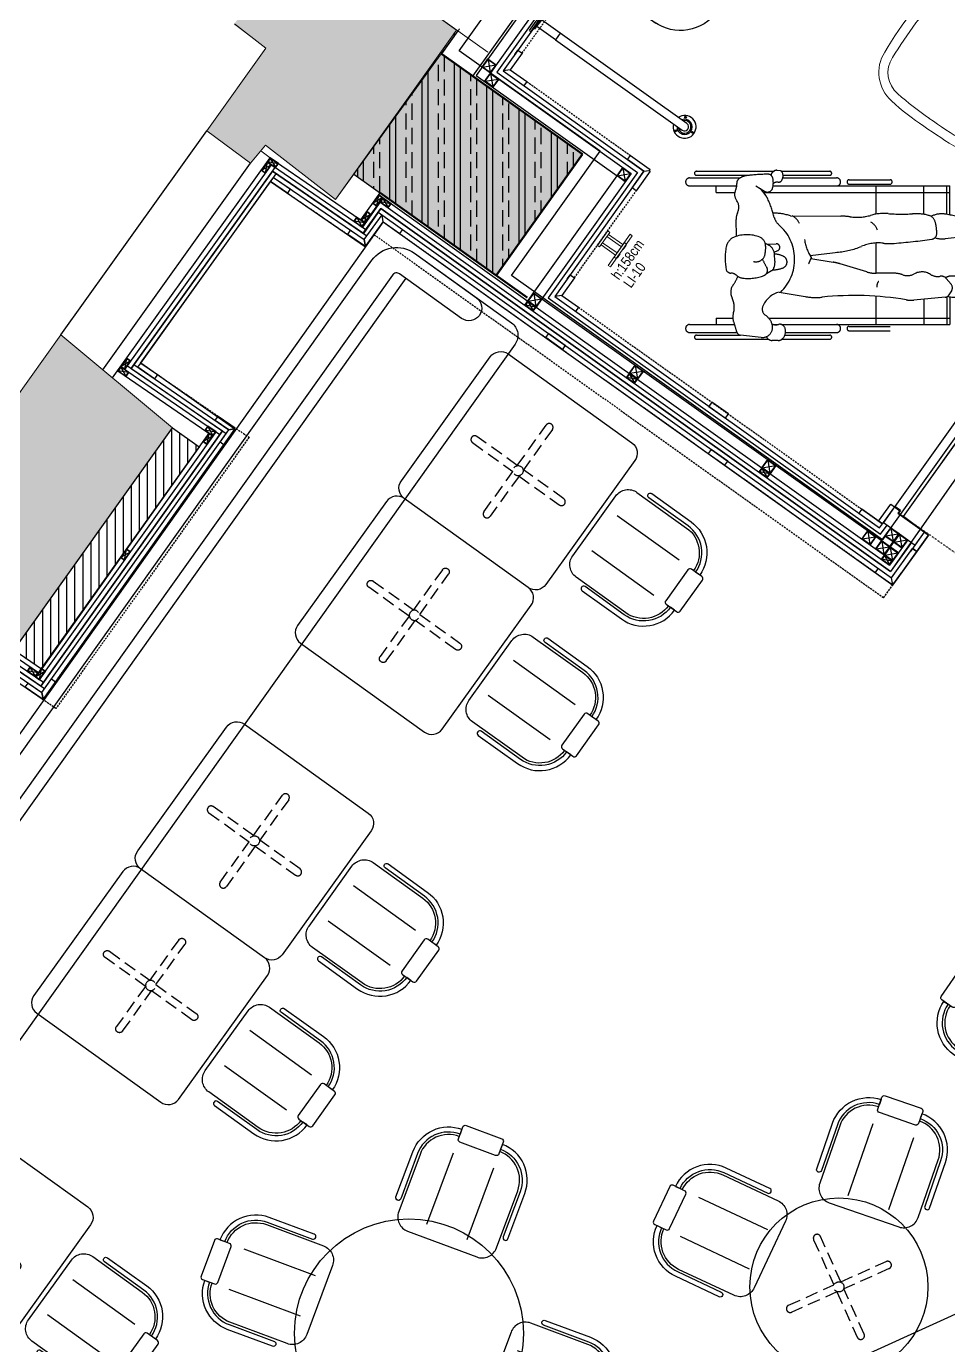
# Model space of a CAD drawing. Header units: millimetres. Extents: x 2562 to 7288, y 778 to 5635.
# Drawn here: x 4312 to 4675, y 2503 to 3021 of the extents above; entities that cross this region are included whole.
import ezdxf

# ---------------------------------------------------------------- set-up
doc = ezdxf.new("R2010")
doc.units = ezdxf.units.MM
for name, pattern in [('DASHDOT', [25.4, 12.7, -6.35, 0, -6.35]), ('HIDDEN', [0.375, 0.25, -0.125]), ('Hidden Line', [391.222223, 282.222223, -109]), ('x-ref_base plan 1$0$C2-A104-16$0$HIDDEN', [0.375, 0.25, -0.125])]:
    doc.linetypes.add(name, pattern=pattern)
for name, color, linetype in [('0-gnl-gor3', 252, 'Continuous'), ('0-gnl-kapi-ahşap', 160, 'Continuous'), ('0-gnl-knst-metal', 3, 'Continuous'), ('0-gnl-mevcut', 253, 'Continuous'), ('0-gnl-ust', 191, 'HIDDEN'), ('1-gnl-ahsap', 33, 'Continuous'), ('2-tef-aksesuar', 30, 'Continuous'), ('2-tef-armatur', 30, 'Continuous'), ('2-tef-hrkt-mobilya', 251, 'Continuous'), ('2-tef-sbt-mobilya', 251, 'Continuous'), ('2-tef-vitrifiye', 140, 'Continuous'), ('4-dsm-gorunus', 241, 'Continuous'), ('a-wall', 4, 'Continuous'), ('BH-DO-NOTLAR', 12, 'Continuous'), ('DUV-SOLİD', 251, 'Continuous')]:
    doc.layers.add(name, color=color, linetype=linetype)
for name, color, linetype, lineweight in [('DUVAR', 4, 'Continuous', 50), ('x-ref_base plan 1$0$SHG-DETAIL LINE 0', 7, 'Continuous', 0), ('x-ref_base plan 1$0$SHG-LANDSCAPING', 252, 'Continuous', 18), ('x-ref_base plan 1$0$SHG-WALL-HATCH', 252, 'Continuous', 5), ('x-ref_base plan 1$0$SHG-WALLS LOW LEVEL', 40, 'Continuous', 25), ('x-ref_base plan 1$0$SHG-WALLS-EXISTING', 214, 'Continuous', 18)]:
    doc.layers.add(name, color=color, linetype=linetype, lineweight=lineweight)
doc.layers.add('ONOFF_LI-10', color=7, linetype='Continuous', lineweight=0, true_color=0xd6292c)
doc.styles.add('geomim', font='ARIALN.TTF')
pattern_1 = [(90, (2361.929, -593.547), (-12.7, -2e-12), []), (90, (2368.279, -587.197), (-12.7, -2e-12), [6.35, -3.175])]

# ---------------------------------------------------------------- blocks, each defined once
blk = doc.blocks.new('REINFORCEMENT')
at = {"ltscale": 3}
h = blk.add_hatch(dxfattribs=at)
h.set_pattern_fill('ANSI31', color=256, angle=45)
h.set_pattern_definition([(90, (22752.5416, 13680.5213), (-3.175, 7e-16), [])])
h.paths.add_polyline_path([(-29553.51, -5666.86), (-29490.98, -5579.42), (-29480.49, -5586.89), (-29542.72, -5674.25)])
at = {"layer": 'DUV-SOLİD'}
h = blk.add_hatch(dxfattribs=at)
h.set_pattern_fill('ANSI33', color=256, scale=2, angle=45, style=0)
h.set_pattern_definition([(90, (-31498.619, -9036.518), (-12.7, -1e-15), []), (90, (-31492.269, -9030.168), (-12.7, -1e-15), [6.35, -3.175])])
h.paths.add_polyline_path([(-29363.72, -5519.5), (-29329.78, -5471.85), (-29385.16, -5432.4), (-29378.72, -5423.35), (-29379.24, -5422.97), (-29419.7, -5479.62)])
at = {"layer": '0-gnl-mevcut', "ltscale": 3}
blk.add_lwpolyline([(-29553.45, -5666.9), (-29490.98, -5579.42), (-29480.49, -5586.89), (-29542.56, -5674.36), (-29553.45, -5666.9)], dxfattribs=at)
at = {"layer": 'a-wall'}
for p, q in [((-29378.72, -5423.35), (-29385.16, -5432.4)), ((-29490.98, -5579.42), (-29490.97, -5579.42)), ((-29480.35, -5586.7), (-29542.72, -5674.25))]:
    blk.add_line(p, q, dxfattribs=at)
at = {"layer": 'DUVAR', "linetype": 'Continuous'}
for p, q in [((-29385.16, -5432.4), (-29329.78, -5471.85)), ((-29329.78, -5471.85), (-29363.72, -5519.5)), ((-29409.33, -5487), (-29363.72, -5519.5))]:
    blk.add_line(p, q, dxfattribs=at)
blk = doc.blocks.new('20x40 kutu profil')
for points in [[(1, -2), (-1, -2), (-1, 2), (1, 2)], [(0.85, -1.85), (-0.85, -1.85), (-0.85, 1.85), (0.85, 1.85)]]:
    blk.add_lwpolyline(points, close=True)
at = {"color": 251}
for points in [[(-0.85, 1.85), (0.85, -1.85)], [(-0.85, -1.85), (0.85, 1.85)]]:
    blk.add_lwpolyline(points, dxfattribs=at)
blk = doc.blocks.new('x-ref_base plan 1$0$masa 70 yuvarlak')
at = {"linetype": 'x-ref_base plan 1$0$C2-A104-16$0$HIDDEN', "ltscale": 20}
for points in [[(4585.62, 996.48), (4585.62, 1015.98, 0.414214), (4584.12, 1017.48), (4584.12, 1017.48, 0.414214), (4582.62, 1015.98), (4582.62, 996.48)], [(4582.62, 993.48), (4563.12, 993.48, -0.414214), (4561.62, 994.98), (4561.62, 994.98, -0.414214), (4563.12, 996.48), (4582.62, 996.48)], [(4585.62, 996.48), (4605.12, 996.48, -0.414214), (4606.62, 994.98), (4606.62, 994.98, -0.414214), (4605.12, 993.48), (4585.62, 993.48)], [(4582.62, 993.48), (4582.62, 973.98, 0.414214), (4584.12, 972.48), (4584.12, 972.48, 0.414214), (4585.62, 973.98), (4585.62, 993.48)]]:
    blk.add_lwpolyline(points, format="xyb", dxfattribs=at)
blk.add_circle((4584.12, 994.98), 35)
blk.add_circle((4584.12, 994.98), 2, dxfattribs=at)
blk = doc.blocks.new('x-ref_base plan 1$0$sandalye')
for points in [[(4690.04, 1399.53), (4690.04, 1418.53, -0.414214), (4705.04, 1433.53), (4705.04, 1431.53, 0.414214), (4692.04, 1418.53), (4692.04, 1399.53, -1)], [(4722.04, 1434.53, 0.414214), (4721.04, 1435.53), (4706.04, 1435.53, 0.414214), (4705.04, 1434.53), (4705.04, 1429.53, 0.414214), (4706.04, 1428.53), (4721.04, 1428.53, 0.414214), (4722.04, 1429.53)], [(4737.04, 1399.53), (4737.04, 1418.53, 0.414214), (4722.04, 1433.53), (4722.04, 1431.53, -0.414214), (4735.04, 1418.53), (4735.04, 1399.53, 1)]]:
    blk.add_lwpolyline(points, format="xyb", close=True)
blk.add_lwpolyline([(4722.04, 1430.53, -0.414214), (4734.04, 1418.53), (4734.04, 1394.53, -0.414214), (4728.04, 1388.53), (4699.04, 1388.53, -0.414214), (4693.04, 1394.53), (4693.04, 1418.53, -0.414214), (4705.04, 1430.53)], format="xyb")
for points in [[(4705.04, 1423.53), (4705.04, 1393.53)], [(4722.04, 1423.53), (4722.04, 1393.53)]]:
    blk.add_lwpolyline(points)
blk.add_arc((4736.04, 1399.53), 1, 180, 0)
blk = doc.blocks.new('40x40 kutu profil')
for points in [[(2, -2), (-2, -2), (-2, 2), (2, 2)], [(1.85, -1.85), (-1.85, -1.85), (-1.85, 1.85), (1.85, 1.85)]]:
    blk.add_lwpolyline(points, close=True)
at = {"color": 251}
for points in [[(-1.85, 1.85), (1.85, -1.85)], [(-1.85, -1.85), (1.85, 1.85)]]:
    blk.add_lwpolyline(points, dxfattribs=at)
blk = doc.blocks.new('ENGELLİ')
at = {"layer": '2-tef-vitrifiye', "color": 252, "linetype": 'Hidden Line'}
for p, q in [((20, 5.34), (20.78, -1.82)), ((0, -69.51), (0, 0)), ((11.39, 0), (0, 0)), ((2.54, -73.42), (2.54, 0)), ((38.64, 0.49), (36.38, -1.4)), ((41.27, 0.67), (42.88, -0.34)), ((43.61, 0), (54.48, 0)), ((51.94, -71.28), (51.94, 0)), ((54.48, -66.26), (54.48, 0)), ((11.17, -1.2), (0, -1.2)), ((43.63, -1.2), (54.48, -1.2)), ((43.79, -1.82), (44.9, -14.2)), ((11.18, -10.16), (0, -10.16)), ((44.53, -10.16), (54.48, -10.16)), ((-2.45, -39.57), (-2.45, -23.5)), ((-0.72, -39.57), (-0.72, -23.5)), ((34.31, -22.11), (34.34, -28.96)), ((55.21, -39.57), (55.21, -23.5)), ((56.93, -39.57), (56.93, -23.5)), ((11.08, -28.98), (0, -28.98)), ((2.54, -61.52), (2.54, -28.98)), ((34.34, -28.98), (22.44, -28.98)), ((54.48, -28.98), (43.38, -28.98)), ((33.8, -32.69), (30.63, -43.08)), ((-3.18, -65.68), (-3.18, -44.54)), ((11.79, -62.61), (11.9, -42.8)), ((27.41, -54.96), (25.91, -42.89)), ((28.5, -54.64), (29.98, -45.85)), ((57.66, -64.63), (57.66, -44.54)), ((-5.78, -66.3), (-5.78, -47.24)), ((-4.19, -65.59), (-4.19, -47.24)), ((58.67, -64.89), (58.67, -47.24)), ((60.26, -66.06), (60.26, -47.24)), ((41.76, -67.08), (43.51, -56.85)), ((-5.88, -66.58), (-6.14, -67.96)), ((54.48, -69.37), (54.48, -67.43)), ((-5.91, -68.96), (-5.3, -69.8)), ((-5.78, -99.63), (-5.78, -69.14)), ((1.05, -74.62), (3.86, -72.35)), ((22.47, -72.62), (23.29, -71.2)), ((22.88, -71.91), (22.74, -68.3)), ((23.72, -72.47), (26.2, -72.6)), ((26.08, -69.06), (25.4, -67.64)), ((29.38, -68.8), (26.99, -68.92)), ((29.55, -68.81), (31.9, -69.12)), ((34.38, -72.05), (33.31, -70.09)), ((60.26, -99.63), (60.26, -71.37)), ((60.78, -67.54), (60.76, -69.86)), ((0.01, -76.35), (2.1, -72.88)), ((1.54, -74.22), (1.29, -74.22)), ((59.58, -74.14), (58.69, -82.29)), ((-4.19, -99.63), (-4.19, -78.81)), ((-3.18, -102.33), (-3.18, -82.45)), ((58.67, -99.63), (58.67, -82.43)), ((0, -102.33), (0, -83.8)), ((2.54, -91.89), (2.54, -84.57)), ((19.79, -83.89), (13.14, -84.04)), ((51.94, -91.89), (51.94, -85.34)), ((54.48, -102.33), (54.48, -84.65)), ((57.66, -102.33), (57.66, -83.72)), ((2.54, -91.89), (0, -91.89)), ((51.94, -91.89), (54.48, -91.89))]:
    blk.add_line(p, q, dxfattribs=at)
for centre, radius, start, end in [((46.2, -7.02), 35.51, 158.0308, 171.739), ((16.52, 4.96), 3.5, 6.2373, 158.0308), ((47.34, 1.23), 11.89, 150.8269, 185.1066), ((39.43, 5.64), 2.83, 42.8341, 150.8269), ((35.23, 1.75), 8.56, 342.5966, 42.8341), ((39.58, 0.53), 4.11, 185.1066, 212.2781), ((40.08, -1.23), 2.25, 57.9039, 129.9308), ((20.02, -3.22), 9.06, 171.739, 207.3471), ((18.44, -20.55), 15.41, 88.7119, 106.5177), ((18.73, -7.37), 2.23, 8.161, 88.7119), ((11.85, -2.8), 8.99, 340.4507, 6.2373), ((30.15, -4.7), 5.46, 327.9153, 10.1224), ((37.97, -3.3), 2.48, 129.9308, 190.1224), ((41.84, -2), 1.96, 5.1071, 57.9039), ((30.7, -13.41), 19.8, 165.1645, 183.6976), ((15.09, -9.27), 3.65, 106.5177, 165.1645), ((-205.56, -39.54), 228.82, 4.417, 8.161), ((40.16, -10.98), 6.35, 147.9153, 208.8893), ((-56.2, -19.02), 67.29, 355.5025, 3.6976), ((29.87, -16.66), 5.4, 339.8728, 28.8893), ((33.28, -15.23), 11.66, 350.5105, 5.1071), ((44.61, -22.06), 10.3, 159.8728, 180.2539), ((167.09, -37.6), 124.01, 170.5105, 185.8381), ((-1.59, -23.5), 0.864, 0, 180), ((30.29, -25.83), 19.47, 175.5025, 195.8301), ((-1.02, -23.74), 23.67, 353.944, 4.417), ((18.82, -33.49), 5.18, 105.6642, 151.307), ((39.76, -28.06), 17.35, 173.944, 202.6121), ((21.72, -29.01), 12.63, 343.0555, 0.2539), ((39.34, -26.13), 2.56, 224.6866, 280.6229), ((-7.56, -36.56), 19.87, 352.5507, 15.8301), ((-5.09, -46.75), 31.24, 4.332, 22.6121), ((-1.59, -39.57), 0.864, 180, 0), ((41.41, -42.96), 29.52, 172.5507, 179.688), ((56.07, -39.57), 0.864, 180, 0), ((-4.98, -47.24), 0.794, 0, 180), ((-1.59, -44.54), 1.59, 0, 180), ((51.83, -49.54), 22.16, 163.0555, 170.4244), ((56.07, -44.54), 1.59, 0, 180), ((59.47, -47.24), 0.794, 0, 180), ((19.27, -52.72), 24.59, 350.3151, 5.8381), ((18.33, -39.12), 18.26, 278.7805, 302.726), ((36.53, -38.68), 17.86, 242.1837, 250.6297), ((16.81, -64.34), 5.54, 111.1725, 154.8951), ((28.82, -78.91), 17.89, 43.3142, 139.3388), ((-4.94, -66.75), 0.949, 115.5936, 169.301), ((-3.97, -68.79), 3.2, 52.22, 115.5936), ((-2.83, -67.31), 1.34, 352.1735, 52.22), ((33.65, -69.75), 23, 161.9256, 179.4302), ((10.95, -63.56), 5.67, 284.356, 319.3388), ((24.14, -68.25), 1.4, 25.769, 182.1728), ((35.85, -69.53), 9.12, 152.705, 176.2924), ((29.93, -66.48), 2.46, 21.532, 152.705), ((22.01, -69.6), 10.97, 359.7619, 21.532), ((50.69, -65.01), 9.16, 193.0548, 250.0556), ((50.92, -68.4), 3.69, 336.3171, 15.591), ((56.49, -66.85), 2.09, 113.2929, 195.591), ((57.21, -68.52), 3.92, 39.0018, 113.2929), ((58.45, -67.52), 2.33, 359.6266, 39.0018), ((-4.86, -68.2), 1.3, 169.301, 216.195), ((-4.39, -69.14), 1.12, 216.195, 283.5815), ((-2.73, -71.47), 1.87, 103.7109, 180.7047), ((77.34, -70.49), 81.96, 180.7047, 186.4543), ((-1.24, -77.58), 8.17, 75.6472, 103.7109), ((0.93, -67.83), 2.45, 172.1735, 220.5106), ((0.25, -71.77), 2.16, 328.9709, 75.6472), ((7.49, -76.85), 5.78, 114.1828, 128.8993), ((23.44, -112.37), 44.72, 104.356, 114.1828), ((23.53, -76.1), 3.64, 86.9655, 157.6261), ((27.21, -73.44), 4.52, 92.8942, 150.2749), ((26.2, -76.24), 3.64, 344.5623, 90), ((13.28, -40.56), 36.61, 295.1152, 300.8299), ((29.42, -69.74), 0.943, 82.4769, 92.8942), ((31.66, -70.99), 1.89, 28.6288, 82.4769), ((33.17, -73.89), 2.2, 20.4136, 120.8299), ((48.5, -71.03), 2.76, 250.0556, 325.4515), ((56.78, -76.73), 7.29, 111.8566, 145.4515), ((55.57, -73.71), 4.03, 353.8262, 111.8566), ((58.16, -69.84), 2.6, 295.9037, 359.6266), ((32.58, -79.83), 13.42, 157.6261, 201.8665), ((18.37, -79.4), 18, 353.5901, 20.4136), ((2.8, -78.92), 6.93, 186.4543, 214.5877), ((-1.16, -81.65), 2.13, 214.5877, 273.7732), ((8.42, -87.6), 4.63, 63.537, 126.8685), ((31.7, -80.89), 4.58, 318.6711, 353.5901), ((56.93, -82.1), 1.78, 281.447, 353.8262), ((-0.65, -89.31), 5.55, 64.7851, 93.7732), ((3.34, -80.83), 3.82, 244.7851, 306.8685), ((13.01, -78.37), 5.67, 243.537, 271.2809), ((24.89, -82.91), 5.13, 201.8665, 259.9557), ((28.41, -63.01), 25.34, 259.9557, 279.7833), ((32.4, -86.15), 1.87, 279.7833, 359.0465), ((37.77, -86.24), 3.51, 138.6711, 179.0465), ((31.55, -94.53), 11.85, 52.4778, 70.2743), ((41.83, -81.14), 5.03, 232.4778, 296.4834), ((47.76, -93.05), 8.27, 73.4306, 116.4834), ((51.68, -79.9), 5.45, 253.4306, 292.8515), ((60.93, -101.86), 18.38, 101.447, 112.8515), ((-4.98, -99.63), 0.794, 180, 0), ((-1.59, -102.33), 1.59, 180, 0), ((56.07, -102.33), 1.59, 180, 0), ((59.47, -99.63), 0.794, 180, 0)]:
    blk.add_arc(centre, radius, start, end, dxfattribs=at)
blk = doc.blocks.new('vitraengelliplan5336')
for p, q in [((18101.06, 13276.21), (18136.56, 13276.21)), ((18101.06, 13223.21), (18101.06, 13276.21)), ((18136.56, 13276.21), (18136.56, 13223.21)), ((18101.06, 13261.21), (18136.56, 13261.21)), ((18101.06, 13259.21), (18136.56, 13259.21)), ((18109.81, 13251.21), (18113.81, 13251.21)), ((18111.81, 13253.21), (18111.81, 13249.21)), ((18123.81, 13251.21), (18127.81, 13251.21)), ((18125.81, 13253.21), (18125.81, 13249.21)), ((18109.06, 13246.21), (18128.56, 13246.21)), ((18106.06, 13223.96), (18106.06, 13243.21)), ((18107.06, 13223.96), (18107.06, 13242.21)), ((18110.06, 13245.21), (18127.56, 13245.21)), ((18116.85, 13240.21), (18120.77, 13240.21)), ((18130.56, 13223.96), (18130.56, 13242.21)), ((18131.56, 13223.96), (18131.56, 13243.21)), ((18113.85, 13237.21), (18113.85, 13235.15)), ((18123.77, 13237.21), (18123.77, 13235.15))]:
    blk.add_line(p, q)
for centre in [(18111.81, 13251.21), (18125.81, 13251.21)]:
    blk.add_circle(centre, 1)
for centre, radius, start, end in [((18109.06, 13243.21), 3, 90, 180), ((18128.56, 13243.21), 3, 0, 90), ((18110.06, 13242.21), 3, 90, 180), ((18116.85, 13237.21), 3, 90, 180), ((18120.77, 13237.21), 3, 0, 90), ((18127.56, 13242.21), 3, 0, 90), ((18118.81, 13234.67), 4.98, 174.5056, 5.4944), ((18118.81, 13223.96), 17.75, 180, 0), ((18118.81, 13223.96), 12.75, 180, 0), ((18118.81, 13223.96), 11.75, 180, 0)]:
    blk.add_arc(centre, radius, start, end)
blk = doc.blocks.new('barvitra02')
for p, q in [((0.55, 4.5), (0, 4.5)), ((0, 4.5), (0, 0)), ((0, -4.5), (0, 0)), ((0.8, 4.25), (0.8, 3.1)), ((0.8, -3.1), (0.8, 3.1)), ((0.88, 2.94), (1.42, 2.56)), ((1.5, 2.4), (1.5, 0)), ((1.5, -2.4), (1.5, 2.4)), ((10.5, 1.6), (1.5, 1.6)), ((0, -4.5), (0.55, -4.5)), ((0.8, -4.25), (0.8, -3.1)), ((0.88, -2.94), (1.42, -2.56)), ((10.5, -1.6), (1.5, -1.6))]:
    blk.add_line(p, q)
blk.add_lwpolyline([(71.75, 1.6), (10.5, 1.6), (10.5, -1.6), (71.75, -1.6)])
for centre in [(69.83, 3.3), (75.49, 0.03), (69.83, -3.24)]:
    blk.add_circle(centre, 0.325)
for centre, radius, start, end in [((0.55, 4.25), 0.25, 0, 90), ((1, 3.1), 0.2, 180, 234.4623), ((1.3, 2.4), 0.2, 0, 54.4623), ((71.75, 0), 4.5, 200.8275, 159.1726), ((71.75, 0), 3, 212.231, 147.7691), ((71.75, 0), 2.5, 219.7919, 140.2083), ((71.75, 0), 1.6, 270, 90), ((0.55, -4.25), 0.25, 270, 0), ((1, -3.1), 0.2, 125.5377, 180), ((1.3, -2.4), 0.2, 305.5377, 0)]:
    blk.add_arc(centre, radius, start, end)
blk = doc.blocks.new('gghn fgfg')
at = {"layer": '2-tef-vitrifiye', "lineweight": 0}
for p, q in [((8963.39, -6606.66), (9021.09, -6606.66)), ((8989.99, -6612.53), (8994.49, -6612.53)), ((8992.24, -6614.78), (8992.24, -6610.28)), ((8992.21, -6618.71), (8992.27, -6618.71)), ((8992.24, -6622.78), (8992.24, -6631.28)), ((8987.99, -6627.03), (8996.49, -6627.03))]:
    blk.add_line(p, q, dxfattribs=at)
blk.add_lwpolyline([(9021.09, -6606.66, 0.385003), (9020.4, -6606.03), (8964.08, -6606.03, 0.385003), (8963.39, -6606.66, 0.043622), (8962.84, -6646.67, 0.367507), (8976.19, -6660.79, 0.019908), (8992.24, -6661.53, 0.038846), (9008.29, -6660.79, 0.367507), (9021.64, -6646.67, 0.043622)], format="xyb", close=True, dxfattribs=at)
for centre, radius in [((8992.24, -6612.53), 1.75), ((8992.24, -6627.03), 3.75), ((8992.24, -6627.03), 2.6)]:
    blk.add_circle(centre, radius, dxfattribs=at)
for centre, radius, start, end in [((8977.16, -6630.32), 11, 94.9621, 179.6803), ((8991.17, -6791.74), 173.03, 89.6572, 94.9621), ((8993.31, -6791.74), 173.03, 85.0379, 90.3428), ((9007.32, -6630.32), 11, 0.3197, 85.0379), ((9242.14, -6632.31), 275.99, 179.5737, 182.9934), ((8742.37, -6632.31), 275.96, 357.0064, 0.4265), ((8977.51, -6646.14), 11, 183.0099, 264.8428), ((9006.97, -6646.14), 11, 275.1572, 356.9901), ((8990.98, -6496.97), 160.78, 264.8428, 270.4501), ((8993.5, -6496.97), 160.78, 269.5499, 275.1572)]:
    blk.add_arc(centre, radius, start, end, dxfattribs=at)
at = {"layer": '2-tef-vitrifiye', "lineweight": 0, "extrusion": (0, 0, -1)}
blk.add_ellipse((8992.24, -6619.3), major_axis=(1, 0), ratio=0.132548, dxfattribs=at)
blk = doc.blocks.new('110')
at = {"layer": '0-gnl-gor3', "linetype": 'DASHDOT', "ltscale": 0.05}
blk.add_lwpolyline([(9106.49, 8875.66), (9107.48, 8978.14)], dxfattribs=at)
blk.add_arc((9089.29, 8875.55), 104.19, 0.067, 79.9438, dxfattribs=at)
at = {"layer": '0-gnl-kapi-ahşap'}
for points in [[(9107.49, 8870.66), (9100.01, 8870.66), (9100.01, 8886.01), (9106.29, 8886.01)], [(9107.49, 8873.2), (9106.29, 8873.2), (9106.29, 8886.01)], [(9192.48, 8873.22), (9193.68, 8873.22), (9193.69, 8885.86)], [(9192.48, 8870.67), (9200.01, 8870.67), (9200.01, 8885.86), (9193.69, 8885.86)], [(9107.49, 8870.66), (9107.49, 8873.2)], [(9192.48, 8873.22), (9192.48, 8870.67)]]:
    blk.add_lwpolyline(points, dxfattribs=at)
at = {"layer": '1-gnl-ahsap'}
for points in [[(9106.49, 8875.66), (9193.48, 8875.67)], [(9107.69, 8873.4), (9106.49, 8873.4), (9106.49, 8875.66)], [(9107.69, 8873.4), (9107.69, 8870.66)], [(9193.48, 8875.67), (9193.48, 8873.42), (9192.28, 8873.42)], [(9192.28, 8873.42), (9192.28, 8870.67)], [(9185.48, 8870.67), (9107.69, 8870.66)], [(9192.28, 8870.67), (9185.48, 8870.67)]]:
    blk.add_lwpolyline(points, dxfattribs=at)
at = {"layer": '2-tef-aksesuar'}
for points in [[(9184.5, 8879.18), (9184.5, 8875.67), (9188.26, 8875.67), (9188.26, 8879.18)], [(9184.5, 8870.67), (9184.5, 8866.91), (9188.26, 8866.91), (9188.26, 8870.67)]]:
    blk.add_lwpolyline(points, close=True, dxfattribs=at)
blk = doc.blocks.new('boh')
at = {"layer": '0-gnl-mevcut'}
blk.add_blockref('REINFORCEMENT', (-22625.96, -13503.28), dxfattribs=at)
blk.add_blockref('REINFORCEMENT', (-22625.96, -13503.28), dxfattribs=at)
blk.add_blockref('REINFORCEMENT', (-22625.96, -13503.28), dxfattribs=at)
blk = doc.blocks.new('x-ref_base plan 1$0$masa sandalye kara masa')
blk.add_lwpolyline([(4484.12, 1341.93), (4544.12, 1341.93, -0.414214), (4549.12, 1336.93), (4549.12, 1276.93, -0.414214), (4544.12, 1271.93), (4484.12, 1271.93, -0.414214), (4479.12, 1276.93), (4479.12, 1336.93, -0.414214)], format="xyb", close=True)
at = {"linetype": 'x-ref_base plan 1$0$C2-A104-16$0$HIDDEN', "ltscale": 20}
for points in [[(4515.62, 1308.43), (4515.62, 1327.93, 0.414214), (4514.12, 1329.43), (4514.12, 1329.43, 0.414214), (4512.62, 1327.93), (4512.62, 1308.43)], [(4512.62, 1305.43), (4493.12, 1305.43, -0.414214), (4491.62, 1306.93), (4491.62, 1306.93, -0.414214), (4493.12, 1308.43), (4512.62, 1308.43)], [(4515.62, 1308.43), (4535.12, 1308.43, -0.414214), (4536.62, 1306.93), (4536.62, 1306.93, -0.414214), (4535.12, 1305.43), (4515.62, 1305.43)], [(4512.62, 1305.43), (4512.62, 1285.93, 0.414214), (4514.12, 1284.43), (4514.12, 1284.43, 0.414214), (4515.62, 1285.93), (4515.62, 1305.43)]]:
    blk.add_lwpolyline(points, format="xyb", dxfattribs=at)
blk.add_circle((4514.12, 1306.93), 2, dxfattribs=at)
blk = doc.blocks.new('LI-10')
at = {"layer": 'ONOFF_LI-10', "ltscale": 3}
for points in [[(-7.5, 9), (7.5, 9), (7.5, 8), (-7.5, 8)], [(-3.5, 9), (3.5, 9), (3.5, 8), (-3.5, 8)], [(-3, 9.2), (-1, 9.2), (-1, 9), (-3, 9)], [(3, 9.2), (1, 9.2), (1, 9), (3, 9)], [(-3.5, 1), (3.5, 1), (3.5, 0), (-3.5, 0)]]:
    blk.add_lwpolyline(points, close=True, dxfattribs=at)
for points in [[(-2.5, 1), (-2.5, 8)], [(-1.5, 1), (-1.5, 8)], [(1.5, 1), (1.5, 8)], [(2.5, 1), (2.5, 8)]]:
    blk.add_lwpolyline(points, dxfattribs=at)

msp = doc.modelspace()

# ---------------------------------------------------------------- hatches: boundary and pattern name
at = {"layer": 'DUV-SOLİD'}
h = msp.add_hatch(dxfattribs=at)
h.set_pattern_fill('ANSI33', color=256, scale=2, angle=45, style=0)
h.set_pattern_definition([(90, (2361.929, -593.547), (-12.7, -2e-12), []), (90, (2368.279, -587.197), (-12.7, -2e-12), [6.35, -3.175])])
h.paths.add_polyline_path([(4496.83, 2923.48), (4530.77, 2971.12), (4475.39, 3010.58), (4481.83, 3019.62), (4481.3, 3020), (4440.85, 2963.35)])
h = msp.add_hatch(dxfattribs=at)
h.set_pattern_fill('ANSI33', color=256, scale=2, angle=45, style=0)
h.set_pattern_definition(pattern_1)
h.paths.add_polyline_path([(4496.83, 2923.48), (4530.77, 2971.12), (4475.39, 3010.58), (4481.83, 3019.62), (4481.3, 3020), (4440.85, 2963.35)])
h = msp.add_hatch(dxfattribs=at)
h.set_pattern_fill('ANSI33', color=256, scale=2, angle=45, style=0)
h.set_pattern_definition(pattern_1)
h.paths.add_polyline_path([(4496.83, 2923.48), (4530.77, 2971.12), (4475.39, 3010.58), (4481.83, 3019.62), (4481.3, 3020), (4440.85, 2963.35)])
h = msp.add_hatch(dxfattribs=at)
h.set_pattern_fill('ANSI33', color=256, scale=2, angle=45, style=0)
h.set_pattern_definition([(90, (2361.929, -593.547), (-12.7, -2e-12), []), (90, (2368.279, -587.197), (-12.7, -2e-12), [6.35, -3.175])])
h.paths.add_polyline_path([(4496.83, 2923.48), (4530.77, 2971.12), (4475.39, 3010.58), (4481.83, 3019.62), (4481.3, 3020), (4440.85, 2963.35)])
at = {"layer": 'x-ref_base plan 1$0$SHG-WALL-HATCH'}
msp.add_hatch(color=256, dxfattribs=at).paths.add_polyline_path([(4433.68, 2953.31), (4440.9, 2963.42), (4496.83, 2923.48), (4530.77, 2971.12), (4474.86, 3010.95), (4481.3, 3020), (4464.65, 3031.95), (4484.54, 3066.17), (4451.99, 3089.42), (4423.3, 3048.71), (4416.59, 3053.5), (4393.62, 3022.06), (4406.26, 3012.83), (4383.1, 2980.4), (4400.25, 2967.6), (4406.11, 2974.72)])
h = msp.add_hatch(color=256, dxfattribs=at)
h.paths.add_polyline_path([(4258.44, 2806.02), (4274.07, 2796.41), (4274.17, 2796.55), (4276.49, 2794.91), (4307.09, 2776.07), (4369.57, 2863.55), (4343.3, 2885.41), (4343.25, 2885.35), (4340.05, 2887.76), (4340.21, 2887.98), (4325.63, 2900.1), (4325.28, 2899.61)])
h.paths.add_polyline_path([(4242.99, 2686.31), (4215.8, 2710.3), (4213.66, 2711.81), (4213.82, 2712.04), (4199.57, 2724.61), (4199.02, 2723.86), (4130.75, 2628.92), (4146.23, 2618.32), (4146.26, 2618.36), (4148.86, 2616.52), (4178.6, 2596.15)])

# ---------------------------------------------------------------- linework, layer by layer
for p, q in [((4487.61, 3001.87), (4530.77, 2971.12)), ((4496.83, 2923.48), (4530.77, 2971.12)), ((4496.83, 2923.48), (4530.77, 2971.12)), ((4496.83, 2923.48), (4530.77, 2971.12)), ((4440.85, 2963.35), (4509.05, 2914.77)), ((4440.85, 2963.35), (4509.05, 2914.77))]:
    msp.add_line(p, q)
at = {"ltscale": 3}
for p, q in [((4406.77, 2968.11), (4445.59, 2941.51)), ((4407.93, 2969.73), (4445.41, 2944.06)), ((4407.93, 2969.73), (4445.41, 2944.06)), ((4350.81, 2886.49), (4408.46, 2966.95)), ((4347.99, 2886), (4385.52, 2860.29)), ((4349.16, 2887.62), (4388.16, 2860.9)), ((4652.74, 2802.45), (4652.4, 2804.55))]:
    msp.add_line(p, q, dxfattribs=at)
at = {"color": 1, "ltscale": 3}
msp.add_lwpolyline([(4799.56, 2490.71), (4898.06, 2631.45), (4746.77, 2739.49), (4751.12, 2745.58), (4902.37, 2637.59), (4951.71, 2707.71), (4926.58, 2725.55), (4995.12, 2822.04), (4940.52, 2860.93), (4938.76, 2862.18), (4773.3, 2980.06), (4651.98, 2807.06), (4451.53, 2949.86), (4444.73, 2939.92), (4408.89, 2964.47), (4353.34, 2886.94), (4389.21, 2862.37), (4317.71, 2762), (4279.25, 2788.35)], dxfattribs=at)
at = {"ltscale": 3}
for points in [[(4648.47, 2819.16), (4652.1, 2824.24)], [(4318.22, 2757.04), (4318.51, 2757.45), (4318.93, 2757.16)]]:
    msp.add_lwpolyline(points, dxfattribs=at)
at = {"layer": '0-gnl-knst-metal', "color": 252}
for p, q in [((4523.81, 3050.97), (4489, 3002.11)), ((4527.07, 3048.65), (4495.3, 3004.06)), ((4494.58, 3003.04), (4549.96, 2963.59)), ((4508.12, 2911.75), (4544.38, 2962.65)), ((4443.63, 2945.31), (4451.22, 2955.97)), ((4443.63, 2945.31), (4451.22, 2955.97)), ((4443.63, 2945.31), (4451.22, 2955.97)), ((4444.11, 2942.53), (4452.27, 2953.99)), ((4444.11, 2942.53), (4452.27, 2953.99)), ((4444.11, 2942.53), (4452.27, 2953.99)), ((4450.64, 2955.15), (4509.28, 2913.38)), ((4452.58, 2951.32), (4651.57, 2809.56)), ((4317.29, 2764.51), (4385.52, 2860.29)), ((4383.89, 2861.45), (4317.94, 2768.87)), ((4258.39, 2807.29), (4316.8, 2767.27)), ((4277.16, 2791.96), (4318.75, 2763.47))]:
    msp.add_line(p, q, dxfattribs=at)
for points in [[(4489, 3002.11), (4544.38, 2962.65)], [(4549.96, 2963.59), (4514.86, 2914.31)], [(4512.54, 2911.05), (4652.75, 2811.2)], [(4514.86, 2914.31), (4655.07, 2814.46)], [(4648.47, 2819.16), (4649.77, 2820.99)], [(4658.74, 2819.52), (4651.57, 2809.56)], [(4651.72, 2816.84), (4653.03, 2818.67)], [(4653.14, 2818.58), (4651.84, 2816.75)]]:
    msp.add_lwpolyline(points, dxfattribs=at)
at = {"layer": '0-gnl-mevcut'}
for p, q in [((4342.12, 2886.39), (4400.25, 2967.6)), ((4345.98, 2883.18), (4407.93, 2969.73))]:
    msp.add_line(p, q, dxfattribs=at)
at = {"layer": '0-gnl-ust', "ltscale": 3}
for p, q in [((4508.9, 2999.71), (4549.63, 2970.7)), ((4414.76, 2955.84), (4438.46, 2939.61)), ((4458.94, 2939.91), (4516.36, 2899.01)), ((4522.88, 2894.37), (4580.29, 2853.46)), ((4363.64, 2884.49), (4387.53, 2868.12)), ((4324.44, 2764.9), (4389.88, 2856.76)), ((4586.81, 2848.82), (4646.35, 2806.4))]:
    msp.add_line(p, q, dxfattribs=at)
for points in [[(4507.03, 3010.87), (4574.22, 3105.19)], [(4527.61, 2922.55), (4551.97, 2956.76)], [(4448.83, 2939.51), (4649.24, 2796.73), (4656.77, 2807.2)], [(4529.2, 2911), (4648.79, 2825.81)], [(4390.83, 2865.86), (4399.66, 2859.81), (4323.69, 2753.16), (4315.85, 2758.53)]]:
    msp.add_lwpolyline(points, dxfattribs=at)
at = {"layer": '1-gnl-ahsap', "ltscale": 3}
for p, q in [((4353.34, 2886.94), (4409.94, 2965.93)), ((4356.97, 2888.92), (4410.38, 2963.45))]:
    msp.add_line(p, q, dxfattribs=at)
at = {"layer": '1-gnl-ahsap'}
for p, q in [((4407.41, 2965.49), (4407.41, 2965.49)), ((4408.89, 2964.47), (4446.03, 2939.03)), ((4409.29, 2962.02), (4444.99, 2937.56)), ((4444.55, 2940.05), (4451.53, 2949.86)), ((4444.99, 2937.56), (4451.96, 2947.35)), ((4450.49, 2948.39), (4450.49, 2948.39)), ((4450.49, 2948.39), (4652.4, 2804.55)), ((4451.53, 2949.86), (4651.98, 2807.06)), ((4452.42, 2944.56), (4451.96, 2947.35)), ((4452.57, 2951.32), (4452.58, 2951.32)), ((4445.77, 2935.21), (4452.42, 2944.56)), ((4452.42, 2944.56), (4458.94, 2939.91)), ((4438.46, 2939.61), (4439.62, 2941.24)), ((4445.35, 2935.49), (4444.99, 2937.56)), ((4458.94, 2939.91), (4460.1, 2941.54)), ((4445.06, 2935.09), (4445.35, 2935.49)), ((4445.35, 2935.49), (4445.77, 2935.21)), ((4351.85, 2887.96), (4390.69, 2861.35)), ((4354.39, 2888.4), (4391.74, 2862.82)), ((4317.71, 2762), (4389.21, 2862.37)), ((4318.15, 2759.52), (4391.74, 2862.82)), ((4391.74, 2862.82), (4393.85, 2863.19)), ((4354.71, 2810.84), (4357.89, 2815.31)), ((4352.09, 2807.16), (4354.71, 2810.84)), ((4652.45, 2802.04), (4652.74, 2802.45)), ((4279.25, 2788.35), (4319.19, 2760.98)), ((4286.25, 2781.37), (4318.15, 2759.52)), ((4318.51, 2757.45), (4318.15, 2759.52)), ((4318.64, 2756.76), (4318.67, 2756.74))]:
    msp.add_line(p, q, dxfattribs=at)
for points in [[(4528.54, 3047.61), (4497.09, 3003.47), (4552.47, 2964.01), (4517.37, 2914.73)], [(4530, 3046.56), (4499.6, 3003.89), (4554.98, 2964.43), (4519.88, 2915.15)], [(4408.16, 2960.37), (4409.29, 2962.02), (4415.89, 2957.49), (4414.76, 2955.84), (4408.16, 2960.37)], [(4438.46, 2939.61), (4439.62, 2941.24), (4444.99, 2937.56), (4445.35, 2935.49), (4445.07, 2935.08), (4438.46, 2939.61)], [(4518.41, 2916.2), (4518.41, 2916.2)], [(4516.32, 2913.27), (4516.32, 2913.27)], [(4517.37, 2914.73), (4648.05, 2821.67), (4650.63, 2825.29)], [(4518.83, 2913.69), (4518.83, 2913.69)], [(4519.88, 2915.16), (4647.63, 2824.18)], [(4516.36, 2899.01), (4517.52, 2900.64), (4524.04, 2896), (4522.88, 2894.37), (4516.36, 2899.01)], [(4357.04, 2889.02), (4363.64, 2884.5), (4362.51, 2882.85), (4355.88, 2887.39), (4357.04, 2889.02)], [(4581.67, 2873.63), (4580.51, 2872), (4587.02, 2867.36), (4588.18, 2868.99), (4581.67, 2873.63)], [(4386.37, 2866.49), (4387.53, 2868.12), (4394.14, 2863.6), (4393.85, 2863.19), (4391.74, 2862.82), (4386.37, 2866.49)], [(4394.26, 2862.91), (4389.88, 2856.76), (4388.25, 2857.92)], [(4388.25, 2857.92), (4391.74, 2862.82)], [(4394.14, 2863.6), (4393.85, 2863.19), (4394.27, 2862.9)], [(4581.45, 2855.09), (4580.29, 2853.46), (4586.81, 2848.82), (4587.97, 2850.45), (4581.45, 2855.09)], [(4647.25, 2826.9), (4652.06, 2833.47), (4653.52, 2832.42), (4648.72, 2825.85), (4647.25, 2826.9)], [(4640.63, 2831.6), (4639.47, 2829.97), (4647.63, 2824.18), (4648.79, 2825.81), (4640.63, 2831.6)], [(4647.62, 2824.18), (4649.17, 2826.34)], [(4659.77, 2814.78), (4665.31, 2822.53), (4666.93, 2821.38), (4662.28, 2814.86), (4660.82, 2815.91)], [(4660.2, 2818.47), (4651.98, 2807.06)], [(4653.14, 2802.16), (4652.74, 2802.45), (4652.4, 2804.55), (4660.66, 2816.03), (4662.28, 2814.86), (4653.14, 2802.16)], [(4647.09, 2808.31), (4645.93, 2806.68), (4652.45, 2802.04)], [(4311.62, 2761.56), (4312.78, 2763.19), (4318.15, 2759.52), (4318.51, 2757.45), (4318.23, 2757.03), (4311.62, 2761.56)], [(4318.15, 2759.52), (4321.92, 2764.81), (4323.56, 2763.69), (4318.93, 2757.16)], [(4318.22, 2757.04), (4316.99, 2757.89)]]:
    msp.add_lwpolyline(points, dxfattribs=at)
at = {"layer": '1-gnl-ahsap', "ltscale": 0.3}
for points in [[(4504.24, 3010.4), (4505.4, 3012.03), (4507.03, 3010.87), (4502.39, 3004.36), (4508.9, 2999.71), (4507.74, 2998.08)], [(4502.39, 3004.36), (4499.6, 3003.89)], [(4554.98, 2964.43), (4548.47, 2969.08), (4549.63, 2970.7), (4556.14, 2966.06), (4557.37, 2965.19)], [(4557.48, 2964.49), (4551.97, 2956.76), (4550.34, 2957.92), (4554.98, 2964.43)], [(4554.98, 2964.43), (4557.08, 2964.78)], [(4557.37, 2965.19), (4557.08, 2964.78), (4557.48, 2964.49)], [(4524.82, 2922.08), (4525.98, 2923.71), (4527.61, 2922.55), (4522.67, 2915.62), (4529.19, 2910.98), (4528.03, 2909.35)], [(4522.67, 2915.62), (4519.88, 2915.15)]]:
    msp.add_lwpolyline(points, dxfattribs=at)
at = {"layer": '2-tef-hrkt-mobilya'}
for points in [[(4140.97, 2498.44), (4447.97, 2929.47, -0.414214), (4464.72, 2932.22), (4502.9, 2904.81, -0.414214), (4504.28, 2896.44), (4190.28, 2455.66)], [(4140.97, 2498.44), (4447.97, 2929.47, -0.414214), (4464.72, 2932.22), (4489.09, 2914.73, -1), (4483.26, 2906.6), (4458.89, 2924.09, 0.414214), (4456.09, 2923.64), (4149.09, 2492.6)]]:
    msp.add_lwpolyline(points, format="xyb", dxfattribs=at)
msp.add_lwpolyline([(4461.32, 2922.34), (4151.99, 2488.06)], dxfattribs=at)
msp.add_circle((4462.54, 2507.44), 45, dxfattribs=at)
at = {"layer": '2-tef-sbt-mobilya'}
msp.add_line((4624.32, 2490.9), (4750.63, 2548.42), dxfattribs=at)
for points in [[(4452.28, 2953.85), (4444.26, 2942.42)], [(4452.42, 2944.56), (4129.46, 2489.76)]]:
    msp.add_lwpolyline(points, dxfattribs=at)
at = {"layer": '4-dsm-gorunus', "ltscale": 3}
for p, q in [((4357.04, 2889.02), (4408.16, 2960.36)), ((4408.16, 2960.36), (4445.48, 2934.75)), ((4445.48, 2934.75), (4452.45, 2944.54)), ((4452.45, 2944.54), (4652.92, 2801.71)), ((4657, 2828.71), (4707.57, 2899.49)), ((4394.06, 2863.05), (4357.04, 2889.02)), ((4318.67, 2756.74), (4394.06, 2863.05)), ((4666.94, 2821.37), (4657, 2828.71)), ((4652.92, 2801.71), (4666.94, 2821.37)), ((4278.52, 2784.24), (4318.67, 2756.74))]:
    msp.add_line(p, q, dxfattribs=at)
at = {"layer": '4-dsm-gorunus', "ltscale": 0.3}
msp.add_lwpolyline([(4650.52, 2822.04), (4648.75, 2819.56), (4502.93, 2923.42), (4537.75, 2972.29), (4482.36, 3011.75), (4565.25, 3128.09), (4766.58, 2984.66), (4650.47, 2822.08)], dxfattribs=at)
at = {"layer": 'a-wall'}
msp.add_line((4520.68, 3048.3), (4487.61, 3001.87), dxfattribs=at)
msp.add_line((4520.68, 3048.3), (4487.61, 3001.87), dxfattribs=at)
msp.add_line((4520.68, 3048.3), (4487.61, 3001.87), dxfattribs=at)
msp.add_line((4520.68, 3048.3), (4487.61, 3001.87), dxfattribs=at)
at = {"layer": 'DUVAR', "linetype": 'Continuous'}
for p, q in [((4530.77, 2971.12), (4496.83, 2923.48)), ((4530.77, 2971.12), (4496.83, 2923.48)), ((4530.77, 2971.12), (4496.83, 2923.48)), ((4530.77, 2971.12), (4496.83, 2923.48)), ((4451.22, 2955.97), (4509.05, 2914.77)), ((4451.22, 2955.97), (4509.05, 2914.77)), ((4451.22, 2955.97), (4509.05, 2914.77)), ((4451.22, 2955.97), (4509.05, 2914.77))]:
    msp.add_line(p, q, dxfattribs=at)
at = {"layer": 'ONOFF_LI-10', "color": 12, "ltscale": 0.3}
msp.add_lwpolyline([(4520.38, 2978.52), (4530.77, 2971.12), (4525.58, 2963.82)], dxfattribs=at)
at = {"layer": 'x-ref_base plan 1$0$SHG-DETAIL LINE 0'}
msp.add_line((4407.93, 2969.73), (4404.25, 2972.48), dxfattribs=at)
at = {"layer": 'x-ref_base plan 1$0$SHG-LANDSCAPING'}
for centre, radius, start, end in [((-6286.41, 11993.66, -1203), 12965.25, 314.773042, 326.425425), ((-6289.35, 11995.93, -1203), 13268.95, 313.503684, 327.27993)]:
    msp.add_arc(centre, radius, start, end, dxfattribs=at)
at = {"layer": 'x-ref_base plan 1$0$SHG-WALLS LOW LEVEL'}
msp.add_line((4325.63, 2900.1), (4383.1, 2980.4), dxfattribs=at)
at = {"layer": 'x-ref_base plan 1$0$SHG-WALLS-EXISTING'}
for p, q in [((4481.3, 3020), (4464.65, 3031.95)), ((4493.52, 3011.3), (4464.65, 3031.95)), ((4493.52, 3011.3), (4464.65, 3031.95)), ((4406.26, 3012.83), (4393.88, 3022.41)), ((4433.68, 2953.31), (4481.3, 3020)), ((4433.68, 2953.31), (4481.3, 3020)), ((4433.68, 2953.31), (4481.83, 3019.62)), ((4383.1, 2980.4), (4406.26, 3012.83)), ((4530.77, 2971.12), (4487.07, 3002.26)), ((4383.1, 2980.4), (4400.25, 2967.6)), ((4400.25, 2967.6), (4406.09, 2974.73)), ((4406.09, 2974.73), (4433.68, 2953.31)), ((4406.09, 2974.73), (4433.68, 2953.31)), ((4406.09, 2974.73), (4433.68, 2953.31)), ((4530.77, 2971.12), (4496.83, 2923.48)), ((4530.77, 2971.12), (4496.83, 2923.48)), ((4530.77, 2971.12), (4496.83, 2923.48)), ((4496.83, 2923.48), (4440.85, 2963.35)), ((4509.05, 2914.77), (4440.85, 2963.35)), ((4509.05, 2914.77), (4440.85, 2963.35)), ((4258.44, 2806.02), (4325.63, 2900.1)), ((4369.57, 2863.55), (4325.63, 2900.1)), ((4307.09, 2776.07), (4369.57, 2863.55))]:
    msp.add_line(p, q, dxfattribs=at)
msp.add_lwpolyline([(4482.41, 3020.43), (4475.39, 3010.58), (4530.77, 2971.12), (4496.83, 2923.48), (4440.85, 2963.35)], dxfattribs=at)
msp.add_lwpolyline([(4482.41, 3020.43), (4475.39, 3010.58), (4530.77, 2971.12), (4496.83, 2923.48), (4440.85, 2963.35)], dxfattribs=at)
msp.add_lwpolyline([(4482.41, 3020.43), (4475.39, 3010.58), (4530.77, 2971.12), (4496.83, 2923.48), (4440.85, 2963.35)], dxfattribs=at)

# ---------------------------------------------------------------- block references
at = {"layer": '0-gnl-kapi-ahşap', "xscale": -1, "rotation": 234.4674669227845}
msp.add_blockref('110', (-7858.26, 576.2), dxfattribs=at)
at = {"layer": '0-gnl-knst-metal', "rotation": 324.5340065156903}
for p in [(4494.11, 3005.83), (4495.05, 3000.25), (4547.17, 2963.12), (4512.07, 2913.84), (4551.98, 2885.42), (4604.11, 2848.28), (4643.44, 2820.29), (4652.56, 2821.46), (4648.94, 2816.37), (4655.93, 2819.05), (4652.31, 2813.96)]:
    msp.add_blockref('40x40 kutu profil', p, dxfattribs=at)
at = {"layer": '0-gnl-knst-metal', "xscale": -1}
for p, rotation in [((4406.47, 2965.89), 324.5340065211449), ((4409, 2967.77), 55.05863432088528), ((4450.3, 2952.94), 324.5340065211449), ((4450.3, 2952.94), 324.5340065156903), ((4450.3, 2952.94), 324.5340065156903), ((4453.32, 2952.01), 54.4662792264163), ((4453.32, 2952.01), 54.46627922642692), ((4453.32, 2952.01), 54.46627922642692), ((4445.61, 2946.37), 324.5340065211449), ((4443.05, 2944.48), 55.05863432088528), ((4510.33, 2911.4), 54.4662792264163), ((4351.15, 2888.7), 324.5340065211449), ((4350.22, 2885.66), 55.05863432088528), ((4550.24, 2882.97), 54.4662792264163), ((4384.45, 2862.26), 55.05863432088528), ((4383.54, 2859.24), 324.5340065211449), ((4602.37, 2845.84), 54.4662792264163), ((4351.08, 2813.67), 324.5340065211449), ((4650.54, 2811.55), 54.4662792264163), ((4314.55, 2767.58), 55.05863432088528), ((4317.59, 2766.66), 324.5340065211449)]:
    msp.add_blockref('20x40 kutu profil', p, dxfattribs=dict(at, rotation=rotation))
at = {"layer": '0-gnl-mevcut'}
msp.add_blockref('REINFORCEMENT', (33860.55, 8442.97), dxfattribs=at)
msp.add_blockref('REINFORCEMENT', (33860.55, 8442.97), dxfattribs=at)
msp.add_blockref('REINFORCEMENT', (33860.55, 8442.97), dxfattribs=at)
msp.add_blockref('REINFORCEMENT', (33860.55, 8442.97), dxfattribs=at)
at = {"layer": '2-tef-armatur', "rotation": 324.5340065156903}
msp.add_blockref('barvitra02', (4512.54, 3023.52), dxfattribs=at)
at = {"layer": '2-tef-hrkt-mobilya'}
for name, p, rotation in [('x-ref_base plan 1$0$masa sandalye kara masa', (6075.86, 7276.06), 234.331973832906), ('x-ref_base plan 1$0$sandalye', (6155.77, 7463.94), 234.331973832906), ('x-ref_base plan 1$0$sandalye', (6114.95, 7407.07), 234.331973832906), ('x-ref_base plan 1$0$masa sandalye kara masa', (5972.15, 7130.47), 234.331973832906), ('x-ref_base plan 1$0$sandalye', (6052.05, 7318.35), 234.331973832906), ('x-ref_base plan 1$0$sandalye', (6011.24, 7261.48), 234.331973832906), ('x-ref_base plan 1$0$masa sandalye kara masa', (5861.79, 6975.56), 234.331973832906), ('x-ref_base plan 1$0$sandalye', (3861.28, -2318.84), 64.88660254878843), ('x-ref_base plan 1$0$masa 70 yuvarlak', (852.53, -253.2), 24.08211336929978), ('x-ref_base plan 1$0$sandalye', (4081.98, -2381.12), 69.55463755828265), ('x-ref_base plan 1$0$sandalye', (5941.7, 7163.44), 234.331973832906)]:
    msp.add_blockref(name, p, dxfattribs=dict(at, rotation=rotation))
at = {"layer": '2-tef-hrkt-mobilya', "xscale": -1}
for name, p, rotation in [('x-ref_base plan 1$0$masa sandalye kara masa', (770.79, -115.43), 234.3319738329066), ('x-ref_base plan 1$0$masa sandalye kara masa', (667.07, -261.02), 234.3319738329066), ('x-ref_base plan 1$0$sandalye', (8529.67, 5716.65), 55.4862916611244), ('x-ref_base plan 1$0$sandalye', (8637.62, -305.43), 340.8279523462127), ('x-ref_base plan 1$0$sandalye', (8407.21, -405.02), 339.5546375582824), ('x-ref_base plan 1$0$sandalye', (1550.08, -1437.23), 249.554637558282)]:
    msp.add_blockref(name, p, dxfattribs=dict(at, rotation=rotation))
at = {"layer": '2-tef-vitrifiye', "xscale": -1, "rotation": 54.53400651569026}
msp.add_blockref('vitraengelliplan5336', (25852.6, 10121.8), dxfattribs=at)
at = {"layer": '2-tef-vitrifiye', "linetype": 'Continuous', "lineweight": 0, "xscale": -1, "rotation": 324.5340065156903}
msp.add_blockref('gghn fgfg', (15854, 3190.25), dxfattribs=at)
at = {"layer": '2-tef-vitrifiye', "rotation": 270}
msp.add_blockref('ENGELLİ', (4675.28, 2958.67), dxfattribs=at)
at = {"layer": 'BH-DO-NOTLAR'}
msp.add_blockref('boh', (56486.51, 21946.25), dxfattribs=at)
at = {"layer": 'ONOFF_LI-10', "rotation": 234.89025773365}
msp.add_blockref('LI-10', (4538.72, 2938.14), dxfattribs=at)

# ---------------------------------------------------------------- texts
at = {"layer": 'ONOFF_LI-10', "style": 'geomim'}
for s, p in [('h:158cm', (4545.1, 2921.45, 0.01)), ('LI-10', (4549.88, 2918.22))]:
    msp.add_text(s, height=4, rotation=54.543, dxfattribs=at).set_placement(p)

doc.saveas('drawing.dxf')
